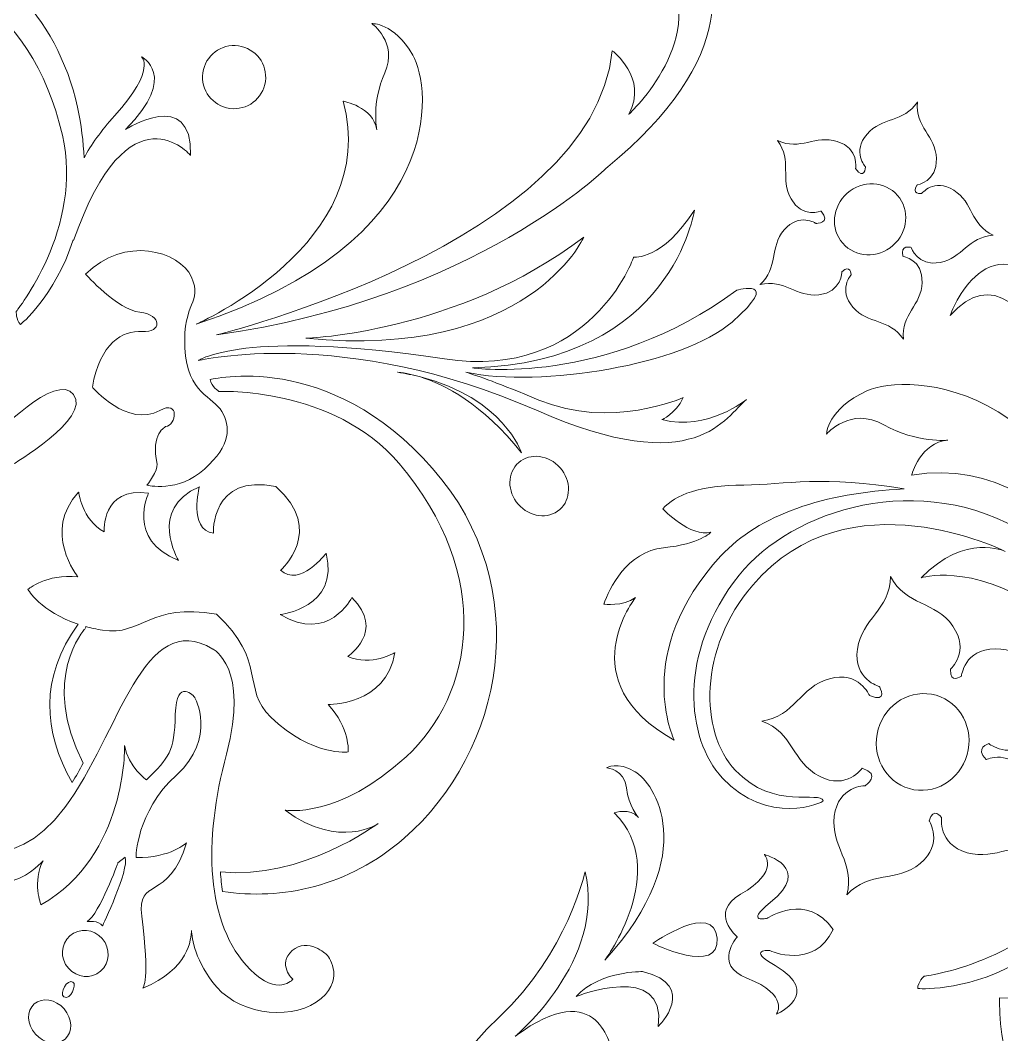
# Model space of a CAD drawing. Header units: millimetres. Extents: x -1420 to -489, y -454 to 898.
# Drawn here: x -604.5 to -543.6, y -219 to -156 of the extents above; entities that cross this region are included whole.
import ezdxf

# ---------------------------------------------------------------- set-up
doc = ezdxf.new("R2010")
doc.units = ezdxf.units.MM
doc.header["$MEASUREMENT"] = 0
doc.layers.add('Layer 1', color=7, linetype='Continuous')

msp = doc.modelspace()

# ---------------------------------------------------------------- linework, layer by layer
at = {"layer": 'Layer 1', "color": 1, "lineweight": 20}
msp.add_open_spline([(-710.7467, -67.766), (-710.7467, -67.766), (-493.7468, -67.766), (-493.7468, -67.766), (-493.7468, -67.766), (-490.9929, -67.7659), (-488.7466, -69.9335), (-488.7467, -72.591), (-488.7467, -72.591), (-488.7467, -72.591), (-488.7467, -448.9409), (-488.7467, -448.9409), (-488.7467, -448.9409), (-488.7467, -451.5984), (-490.9928, -453.7659), (-493.7467, -453.7659), (-493.7467, -453.7659), (-493.7467, -453.7659), (-710.7467, -453.7659), (-710.7467, -453.7659)], degree=3, knots=[0, 0, 0, 0, 0.1666667, 0.1666667, 0.1666667, 0.1666667, 0.3333333, 0.3333333, 0.3333333, 0.3333333, 0.5, 0.5, 0.5, 0.5, 0.6666667, 0.6666667, 0.6666667, 0.6666667, 1, 1, 1, 1], dxfattribs=at)
at = {"layer": 'Layer 1', "color": 250, "lineweight": 9}
for points, knots in [([(-583.2639, -146.0773), (-583.2639, -146.0773), (-583.2639, -146.0773), (-583.2639, -146.0773), (-583.2639, -146.0773), (-583.1267, -141.7833), (-586.8159, -135.894), (-593.0978, -134.9416), (-593.0978, -134.9416), (-599.3841, -133.9863), (-606.3929, -137.8653), (-607.5306, -145.3687), (-607.5306, -145.3687), (-607.9919, -148.4244), (-607.4715, -150.7865), (-606.6958, -152.5289), (-606.6958, -152.5289), (-610.3179, -149.8833), (-615.0231, -148.9378), (-619.3194, -149.8793), (-619.3194, -149.8793), (-626.8689, -151.5301), (-630.877, -158.9639), (-630.3704, -164.1602), (-630.3704, -164.1602), (-629.7657, -170.3549), (-625.6701, -173.7469), (-622.3624, -173.9391), (-622.3624, -173.9391), (-618.2876, -174.1749), (-616.7276, -170.6888), (-616.8778, -170.5935), (-616.8778, -170.5935), (-617.4072, -170.2539), (-618.6679, -173.2041), (-622.0949, -173.0388), (-622.0949, -173.0388), (-625.3904, -172.8759), (-629.0116, -169.2005), (-629.3394, -164.0099), (-629.3394, -164.0099), (-629.916, -154.8691), (-619.5271, -151.6058), (-619.5271, -151.6058), (-619.5271, -151.6058), (-619.5271, -151.6058), (-622.121, -152.4674), (-622.1324, -156.4246), (-622.1324, -156.4246), (-622.1324, -156.4246), (-620.6941, -153.6219), (-615.4258, -152.6132), (-615.4258, -152.6132), (-610.1525, -151.6046), (-603.8605, -154.7653), (-601.9218, -163.1263), (-601.9218, -163.1263), (-600.585, -168.9102), (-604.7905, -174.0824), (-604.7905, -174.0824), (-604.7905, -174.0824), (-604.7905, -174.0824), (-604.8198, -174.6), (-604.5368, -174.9058), (-604.5368, -174.9058), (-604.5368, -174.9058), (-602.3876, -173.1508), (-601.2499, -169.6423), (-601.2499, -169.6423), (-601.2401, -169.6635), (-601.2332, -169.6773), (-601.2332, -169.6773), (-601.2332, -169.6773), (-597.7737, -159.8716), (-593.9606, -164.3943), (-593.9606, -164.3943), (-593.9606, -164.3943), (-593.8413, -160.0988), (-597.994, -162.7712), (-597.994, -162.7712), (-597.994, -162.7712), (-594.6594, -159.3902), (-597.0175, -158.2554), (-597.0175, -158.2554), (-597.0175, -158.2554), (-597.0175, -158.2554), (-596.0312, -158.9932), (-598.6813, -161.9255), (-598.6813, -161.9255), (-599.5328, -162.8681), (-600.1387, -163.7379), (-600.578, -164.5344), (-600.578, -164.5344), (-600.6171, -163.5539), (-600.7434, -162.5049), (-600.9889, -161.3851), (-600.9889, -161.3851), (-601.6258, -158.4871), (-602.974, -156.0964), (-604.7527, -154.2351), (-604.7527, -154.2351), (-605.7922, -152.6609), (-607.1824, -149.8776), (-606.6677, -146.752), (-606.6677, -146.752), (-605.5259, -139.7815), (-600.5316, -136.8509), (-596.1489, -137.3953), (-596.1489, -137.3953), (-591.7679, -137.9422), (-590.4396, -140.1659), (-590.4396, -140.1659), (-590.4396, -140.1659), (-590.6611, -136.9197), (-592.8384, -136.3501), (-592.8384, -136.3501), (-592.8384, -136.3501), (-592.8384, -136.3501), (-584.1337, -138.4728), (-584.1182, -146.006), (-584.1182, -146.006), (-584.1097, -150.2873), (-586.8835, -153.4985), (-589.5808, -153.8071), (-589.5808, -153.8071), (-592.3852, -154.1296), (-593.5779, -151.7732), (-593.9928, -152.0814), (-593.9928, -152.0814), (-594.1109, -152.1657), (-592.6474, -154.9477), (-589.3116, -154.5336), (-589.3116, -154.5336), (-586.6082, -154.1984), (-583.428, -151.1949), (-583.2639, -146.0773)], [0, 0, 0, 0, 0.0285714, 0.0285714, 0.0285714, 0.0285714, 0.0571429, 0.0571429, 0.0571429, 0.0571429, 0.0857143, 0.0857143, 0.0857143, 0.0857143, 0.1142857, 0.1142857, 0.1142857, 0.1142857, 0.1428571, 0.1428571, 0.1428571, 0.1428571, 0.1714286, 0.1714286, 0.1714286, 0.1714286, 0.2, 0.2, 0.2, 0.2, 0.2285714, 0.2285714, 0.2285714, 0.2285714, 0.2571429, 0.2571429, 0.2571429, 0.2571429, 0.2857143, 0.2857143, 0.2857143, 0.2857143, 0.3142857, 0.3142857, 0.3142857, 0.3142857, 0.3428571, 0.3428571, 0.3428571, 0.3428571, 0.3714286, 0.3714286, 0.3714286, 0.3714286, 0.4, 0.4, 0.4, 0.4, 0.4285714, 0.4285714, 0.4285714, 0.4285714, 0.4571429, 0.4571429, 0.4571429, 0.4571429, 0.4857143, 0.4857143, 0.4857143, 0.4857143, 0.5142857, 0.5142857, 0.5142857, 0.5142857, 0.5428571, 0.5428571, 0.5428571, 0.5428571, 0.5714286, 0.5714286, 0.5714286, 0.5714286, 0.6, 0.6, 0.6, 0.6, 0.6285714, 0.6285714, 0.6285714, 0.6285714, 0.6571429, 0.6571429, 0.6571429, 0.6571429, 0.6857143, 0.6857143, 0.6857143, 0.6857143, 0.7142857, 0.7142857, 0.7142857, 0.7142857, 0.7428571, 0.7428571, 0.7428571, 0.7428571, 0.7714286, 0.7714286, 0.7714286, 0.7714286, 0.8, 0.8, 0.8, 0.8, 0.8285714, 0.8285714, 0.8285714, 0.8285714, 0.8571429, 0.8571429, 0.8571429, 0.8571429, 0.8857143, 0.8857143, 0.8857143, 0.8857143, 0.9142857, 0.9142857, 0.9142857, 0.9142857, 0.9428571, 0.9428571, 0.9428571, 0.9428571, 1, 1, 1, 1]), ([(-573.3233, -153.0269), (-573.3233, -153.0269), (-573.3233, -153.0269), (-573.3233, -153.0269), (-573.3233, -153.0269), (-572.3204, -154.1744), (-571.8619, -153.7733), (-571.8619, -153.7733), (-571.8619, -153.7733), (-571.9979, -148.6389), (-568.6686, -149.6745), (-568.6686, -149.6745), (-568.6686, -149.6745), (-571.1912, -151.0659), (-569.5343, -153.6626), (-569.5343, -153.6626), (-569.5343, -153.6626), (-569.5343, -153.6626), (-567.1425, -149.4525), (-564.7074, -152.5851), (-564.7074, -152.5851), (-561.3924, -156.8566), (-566.7401, -161.84), (-566.7401, -161.84), (-566.7401, -161.84), (-565.5055, -159.5474), (-567.7683, -157.8824), (-567.7683, -157.8824), (-567.7683, -157.8824), (-568.9537, -169.8386), (-592.3416, -175.5357), (-592.3416, -175.5357), (-592.3416, -175.5357), (-576.3297, -173.3206), (-568.0387, -165.0984), (-568.0387, -165.0984), (-568.0387, -165.0984), (-559.9782, -158.4659), (-560.5674, -152.8111), (-563.575, -149.3699), (-563.575, -149.3699), (-566.5801, -145.9286), (-570.6301, -146.7324), (-572.1775, -148.0847), (-572.1775, -148.0847), (-573.7261, -149.4387), (-574.3238, -151.8811), (-573.3233, -153.0269)], [0, 0, 0, 0, 0.0769231, 0.0769231, 0.0769231, 0.0769231, 0.1538462, 0.1538462, 0.1538462, 0.1538462, 0.2307692, 0.2307692, 0.2307692, 0.2307692, 0.3076923, 0.3076923, 0.3076923, 0.3076923, 0.3846154, 0.3846154, 0.3846154, 0.3846154, 0.4615385, 0.4615385, 0.4615385, 0.4615385, 0.5384615, 0.5384615, 0.5384615, 0.5384615, 0.6153846, 0.6153846, 0.6153846, 0.6153846, 0.6923077, 0.6923077, 0.6923077, 0.6923077, 0.7692308, 0.7692308, 0.7692308, 0.7692308, 0.8461538, 0.8461538, 0.8461538, 0.8461538, 1, 1, 1, 1]), ([(-580.1566, -158.1532), (-580.1566, -158.1532), (-580.1566, -158.1532), (-580.1566, -158.1532), (-580.1566, -158.1532), (-581.3435, -156.1107), (-582.7044, -156.1962), (-582.7044, -156.1962), (-582.7044, -156.1962), (-582.7044, -156.1962), (-581.063, -157.3579), (-581.8961, -159.2502), (-581.8961, -159.2502), (-582.7337, -161.1481), (-582.3901, -162.7993), (-582.3901, -162.7993), (-582.3901, -162.7993), (-582.6173, -161.3444), (-584.4802, -161.019), (-584.4802, -161.019), (-584.4802, -161.019), (-582.0814, -169.8431), (-593.606, -174.872), (-593.606, -174.872), (-593.606, -174.872), (-577.9894, -169.7547), (-578.9684, -160.1928), (-580.1566, -158.1532)], [0, 0, 0, 0, 0.125, 0.125, 0.125, 0.125, 0.25, 0.25, 0.25, 0.25, 0.375, 0.375, 0.375, 0.375, 0.5, 0.5, 0.5, 0.5, 0.625, 0.625, 0.625, 0.625, 0.75, 0.75, 0.75, 0.75, 1, 1, 1, 1]), ([(-589.3116, -159.7942), (-589.3116, -159.7942), (-589.3116, -159.7942), (-589.3116, -159.7942), (-589.3116, -159.7942), (-589.1602, -158.72), (-589.9106, -157.7293), (-590.984, -157.5806), (-590.984, -157.5806), (-592.0586, -157.4304), (-593.0489, -158.1784), (-593.2004, -159.2542), (-593.2004, -159.2542), (-593.3507, -160.326), (-592.5998, -161.3192), (-591.524, -161.4682), (-591.524, -161.4682), (-590.4522, -161.618), (-589.4603, -160.8659), (-589.3116, -159.7942)], [0, 0, 0, 0, 0.1666667, 0.1666667, 0.1666667, 0.1666667, 0.3333333, 0.3333333, 0.3333333, 0.3333333, 0.5, 0.5, 0.5, 0.5, 0.6666667, 0.6666667, 0.6666667, 0.6666667, 1, 1, 1, 1]), ([(-551.9356, -163.0701), (-551.9356, -163.0701), (-551.9356, -163.0701), (-551.9356, -163.0701), (-551.9356, -163.0701), (-552.8782, -164.1573), (-552.0313, -165.0915), (-552.0313, -165.0915), (-552.0313, -165.0915), (-552.0313, -165.0915), (-552.0915, -166.0105), (-552.6457, -165.1941), (-552.6457, -165.1941), (-552.6457, -165.1941), (-552.4169, -163.9537), (-553.7875, -163.5229), (-553.7875, -163.5229), (-555.1582, -163.0925), (-556.0727, -164.1166), (-557.4967, -163.4684), (-557.4967, -163.4684), (-556.561, -164.7254), (-557.3619, -165.8366), (-556.655, -167.0851), (-556.655, -167.0851), (-555.9408, -168.3336), (-554.7795, -167.8453), (-554.7795, -167.8453), (-554.7795, -167.8453), (-554.1495, -168.6056), (-555.1003, -168.617), (-555.1003, -168.617), (-555.1003, -168.617), (-555.1003, -168.617), (-556.1525, -167.9252), (-557.0826, -169.0209), (-557.0826, -169.0209), (-558.013, -170.1167), (-557.4222, -171.3554), (-558.5811, -172.4186), (-558.5811, -172.4186), (-558.5811, -172.4186), (-558.5851, -172.4198), (-558.5851, -172.4198), (-558.5851, -172.4198), (-557.059, -172.044), (-556.3504, -173.2183), (-554.924, -173.0498), (-554.924, -173.0498), (-553.4956, -172.88), (-553.4915, -171.6189), (-553.4915, -171.6189), (-553.4915, -171.6189), (-552.9695, -171.1237), (-552.9165, -171.7972), (-552.9165, -171.7972), (-552.9165, -171.7972), (-552.9165, -171.7972), (-553.7594, -172.7354), (-552.8123, -173.8202), (-552.8123, -173.8202), (-551.8684, -174.9017), (-550.5556, -174.5047), (-549.6785, -175.8049), (-549.6785, -175.8049), (-549.6785, -175.8049), (-549.6772, -175.8094), (-549.6772, -175.8094), (-549.6772, -175.8094), (-549.8218, -174.2449), (-548.5534, -173.7192), (-548.5086, -172.2838), (-548.5086, -172.2838), (-548.465, -170.846), (-549.7094, -170.6567), (-549.7094, -170.6567), (-549.7094, -170.6567), (-549.889, -169.8989), (-549.1959, -170.1069), (-549.1959, -170.1069), (-549.1959, -170.1069), (-549.1959, -170.1069), (-548.8144, -171.3074), (-547.4018, -171.0423), (-547.4018, -171.0423), (-545.9933, -170.78), (-545.6623, -169.4501), (-544.101, -169.352), (-544.101, -169.352), (-545.5193, -168.6813), (-545.3271, -167.3237), (-546.5434, -166.5545), (-546.5434, -166.5545), (-547.7581, -165.7857), (-548.555, -166.7622), (-548.555, -166.7622), (-548.555, -166.7622), (-548.555, -166.7622), (-549.231, -166.8143), (-548.8229, -166.2194), (-548.8229, -166.2194), (-548.8229, -166.2194), (-547.5745, -166.0243), (-547.625, -164.5882), (-547.625, -164.5882), (-547.6754, -163.1544), (-548.9422, -162.6324), (-548.8087, -161.0724), (-548.8087, -161.0724), (-549.6801, -162.3742), (-550.9945, -161.9841), (-551.9356, -163.0701)], [0, 0, 0, 0, 0.0344828, 0.0344828, 0.0344828, 0.0344828, 0.0689655, 0.0689655, 0.0689655, 0.0689655, 0.1034483, 0.1034483, 0.1034483, 0.1034483, 0.137931, 0.137931, 0.137931, 0.137931, 0.1724138, 0.1724138, 0.1724138, 0.1724138, 0.2068966, 0.2068966, 0.2068966, 0.2068966, 0.2413793, 0.2413793, 0.2413793, 0.2413793, 0.2758621, 0.2758621, 0.2758621, 0.2758621, 0.3103448, 0.3103448, 0.3103448, 0.3103448, 0.3448276, 0.3448276, 0.3448276, 0.3448276, 0.3793103, 0.3793103, 0.3793103, 0.3793103, 0.4137931, 0.4137931, 0.4137931, 0.4137931, 0.4482759, 0.4482759, 0.4482759, 0.4482759, 0.4827586, 0.4827586, 0.4827586, 0.4827586, 0.5172414, 0.5172414, 0.5172414, 0.5172414, 0.5517241, 0.5517241, 0.5517241, 0.5517241, 0.5862069, 0.5862069, 0.5862069, 0.5862069, 0.6206897, 0.6206897, 0.6206897, 0.6206897, 0.6551724, 0.6551724, 0.6551724, 0.6551724, 0.6896552, 0.6896552, 0.6896552, 0.6896552, 0.7241379, 0.7241379, 0.7241379, 0.7241379, 0.7586207, 0.7586207, 0.7586207, 0.7586207, 0.7931034, 0.7931034, 0.7931034, 0.7931034, 0.8275862, 0.8275862, 0.8275862, 0.8275862, 0.862069, 0.862069, 0.862069, 0.862069, 0.8965517, 0.8965517, 0.8965517, 0.8965517, 0.9310345, 0.9310345, 0.9310345, 0.9310345, 1, 1, 1, 1]), ([(-548.8058, -161.0724), (-548.8058, -161.0724), (-548.8058, -161.0724), (-548.8058, -161.0724), (-548.8058, -161.0724), (-548.8058, -161.0724), (-548.8087, -161.0683), (-548.8087, -161.0683), (-548.8087, -161.0683), (-548.8058, -161.0712), (-548.8058, -161.0712), (-548.8087, -161.0724), (-548.8087, -161.0724), (-548.8087, -161.0724), (-548.8058, -161.0724), (-548.8058, -161.0724)], [0, 0, 0, 0, 0.2, 0.2, 0.2, 0.2, 0.4, 0.4, 0.4, 0.4, 0.6, 0.6, 0.6, 0.6, 1, 1, 1, 1]), ([(-557.5008, -163.4671), (-557.5008, -163.4671), (-557.5008, -163.4671), (-557.5008, -163.4671), (-557.5008, -163.4671), (-557.4996, -163.4684), (-557.4979, -163.4684), (-557.4967, -163.4684), (-557.4967, -163.4684), (-557.4967, -163.4684), (-557.4979, -163.4684), (-557.4979, -163.4684), (-557.4979, -163.4684), (-557.4979, -163.4684), (-557.5008, -163.4671), (-557.5008, -163.4671)], [0, 0, 0, 0, 0.2, 0.2, 0.2, 0.2, 0.4, 0.4, 0.4, 0.4, 0.6, 0.6, 0.6, 0.6, 1, 1, 1, 1]), ([(-550.0364, -166.8717), (-550.0364, -166.8717), (-550.0364, -166.8717), (-550.0364, -166.8717), (-550.0364, -166.8717), (-549.2578, -167.768), (-549.3841, -169.1626), (-550.3251, -169.9819), (-550.3251, -169.9819), (-551.2637, -170.8053), (-552.6636, -170.7434), (-553.4451, -169.8488), (-553.4451, -169.8488), (-554.2281, -168.9521), (-554.1002, -167.5591), (-553.1604, -166.7369), (-553.1604, -166.7369), (-552.219, -165.9152), (-550.8235, -165.9755), (-550.0364, -166.8717)], [0, 0, 0, 0, 0.1666667, 0.1666667, 0.1666667, 0.1666667, 0.3333333, 0.3333333, 0.3333333, 0.3333333, 0.5, 0.5, 0.5, 0.5, 0.6666667, 0.6666667, 0.6666667, 0.6666667, 1, 1, 1, 1]), ([(-539.7143, -173.674), (-539.7143, -173.674), (-539.7143, -173.674), (-539.7143, -173.674), (-539.7143, -173.674), (-544.4362, -167.6336), (-546.769, -174.3475), (-546.769, -174.3475), (-546.769, -174.3475), (-541.7149, -168.468), (-537.1611, -184.194), (-535.9151, -189.0197), (-535.9151, -189.0197), (-537.063, -184.1671), (-540.3735, -168.1357), (-533.16, -170.9763), (-533.16, -170.9763), (-533.16, -170.9763), (-538.3575, -166.127), (-539.7143, -173.674)], [0, 0, 0, 0, 0.1666667, 0.1666667, 0.1666667, 0.1666667, 0.3333333, 0.3333333, 0.3333333, 0.3333333, 0.5, 0.5, 0.5, 0.5, 0.6666667, 0.6666667, 0.6666667, 0.6666667, 1, 1, 1, 1]), ([(-562.6592, -167.7834), (-562.6592, -167.7834), (-562.6592, -167.7834), (-562.6592, -167.7834), (-562.6592, -167.7834), (-564.6541, -170.9401), (-566.4286, -170.7043), (-566.4286, -170.7043), (-566.4286, -170.7043), (-566.4286, -170.7043), (-569.1092, -178.4061), (-578.1914, -177.0354), (-578.1914, -177.0354), (-590.7161, -175.1456), (-593.474, -177.1376), (-593.474, -177.1376), (-593.474, -177.1376), (-593.474, -177.1376), (-584.4452, -174.9648), (-572.4719, -180.2295), (-572.4719, -180.2295), (-562.4601, -184.6318), (-560.7274, -180.5915), (-559.4142, -179.5479), (-559.4142, -179.5479), (-559.4142, -179.5479), (-561.8187, -181.544), (-564.6846, -180.809), (-564.6846, -180.809), (-564.6846, -180.809), (-563.8531, -180.4893), (-563.3494, -179.4412), (-563.3494, -179.4412), (-563.3494, -179.4412), (-567.8595, -181.4584), (-572.3188, -179.5914), (-572.3188, -179.5914), (-574.7669, -178.5673), (-576.1294, -178.0905), (-576.8586, -177.8645), (-576.8586, -177.8645), (-572.197, -178.8634), (-563.3579, -177.3917), (-560.3235, -174.7433), (-560.3235, -174.7433), (-557.1107, -171.9389), (-560.0303, -172.7651), (-560.0303, -172.7651), (-560.0303, -172.7651), (-568.2085, -178.7986), (-576.4433, -177.5937), (-576.4433, -177.5937), (-576.4433, -177.5937), (-564.0029, -177.2472), (-562.6592, -167.7834), (-562.6592, -167.7834)], [0, 0, 0, 0, 0.0666667, 0.0666667, 0.0666667, 0.0666667, 0.1333333, 0.1333333, 0.1333333, 0.1333333, 0.2, 0.2, 0.2, 0.2, 0.2666667, 0.2666667, 0.2666667, 0.2666667, 0.3333333, 0.3333333, 0.3333333, 0.3333333, 0.4, 0.4, 0.4, 0.4, 0.4666667, 0.4666667, 0.4666667, 0.4666667, 0.5333333, 0.5333333, 0.5333333, 0.5333333, 0.6, 0.6, 0.6, 0.6, 0.6666667, 0.6666667, 0.6666667, 0.6666667, 0.7333333, 0.7333333, 0.7333333, 0.7333333, 0.8, 0.8, 0.8, 0.8, 0.8666667, 0.8666667, 0.8666667, 0.8666667, 1, 1, 1, 1]), ([(-593.9073, -171.9499), (-593.9073, -171.9499), (-593.9073, -171.9499), (-593.9073, -171.9499), (-593.9073, -171.9499), (-594.6341, -170.3101), (-598.1035, -169.3451), (-600.4783, -171.776), (-600.4783, -171.776), (-600.4783, -171.776), (-598.4977, -173.99), (-597.1058, -174.137), (-597.1058, -174.137), (-595.6986, -174.2872), (-595.7352, -175.418), (-596.9698, -175.3337), (-596.9698, -175.3337), (-598.2057, -175.2511), (-599.5804, -176.0476), (-600.0629, -178.7945), (-600.0629, -178.7945), (-600.0629, -178.7945), (-597.873, -181.3448), (-595.8712, -180.2409), (-595.8712, -180.2409), (-594.6101, -179.5422), (-594.8557, -181.171), (-595.5064, -181.2369), (-595.5064, -181.2369), (-595.5064, -181.2369), (-596.4494, -181.6673), (-596.0439, -183.5726), (-596.0439, -183.5726), (-595.9612, -183.957), (-596.6697, -184.8814), (-596.6697, -184.8814), (-596.6697, -184.8814), (-596.6697, -184.8814), (-594.7404, -185.3684), (-593.0937, -183.8813), (-593.0937, -183.8813), (-591.427, -182.373), (-591.4873, -181.2634), (-592.0163, -180.3097), (-592.0163, -180.3097), (-592.5452, -179.3569), (-594.1585, -179.2478), (-594.3112, -176.3493), (-594.3112, -176.3493), (-594.4672, -173.4513), (-593.1808, -173.5942), (-593.9073, -171.9499)], [0, 0, 0, 0, 0.0714286, 0.0714286, 0.0714286, 0.0714286, 0.1428571, 0.1428571, 0.1428571, 0.1428571, 0.2142857, 0.2142857, 0.2142857, 0.2142857, 0.2857143, 0.2857143, 0.2857143, 0.2857143, 0.3571429, 0.3571429, 0.3571429, 0.3571429, 0.4285714, 0.4285714, 0.4285714, 0.4285714, 0.5, 0.5, 0.5, 0.5, 0.5714286, 0.5714286, 0.5714286, 0.5714286, 0.6428571, 0.6428571, 0.6428571, 0.6428571, 0.7142857, 0.7142857, 0.7142857, 0.7142857, 0.7857143, 0.7857143, 0.7857143, 0.7857143, 0.8571429, 0.8571429, 0.8571429, 0.8571429, 1, 1, 1, 1]), ([(-569.5315, -169.4725), (-569.5315, -169.4725), (-569.5315, -169.4725), (-569.5315, -169.4725), (-569.5315, -169.4725), (-577.4393, -175.4685), (-586.7964, -175.7503), (-586.7964, -175.7503), (-586.7964, -175.7503), (-572.9613, -177.1197), (-569.5315, -169.4725), (-569.5315, -169.4725)], [0, 0, 0, 0, 0.25, 0.25, 0.25, 0.25, 0.5, 0.5, 0.5, 0.5, 1, 1, 1, 1]), ([(-544.0966, -169.3508), (-544.0966, -169.3508), (-544.0966, -169.3508), (-544.0966, -169.3508), (-544.0966, -169.3508), (-544.0982, -169.3508), (-544.0994, -169.352), (-544.101, -169.352), (-544.101, -169.352), (-544.101, -169.352), (-544.0966, -169.3508), (-544.0966, -169.3508)], [0, 0, 0, 0, 0.25, 0.25, 0.25, 0.25, 0.5, 0.5, 0.5, 0.5, 1, 1, 1, 1]), ([(-581.0068, -183.5388), (-581.0068, -183.5388), (-581.0068, -183.5388), (-581.0068, -183.5388), (-581.0068, -183.5388), (-575.0784, -190.4954), (-576.3635, -197.8873), (-580.5678, -201.759), (-580.5678, -201.759), (-584.7681, -205.6323), (-588.0774, -205.0838), (-588.0774, -205.0838), (-588.0774, -205.0838), (-584.685, -207.5795), (-582.3058, -205.9059), (-582.3058, -205.9059), (-582.3058, -205.9059), (-582.3058, -205.9059), (-587.0586, -209.4437), (-592.1075, -208.9163), (-592.1075, -208.9163), (-592.081, -209.3345), (-592.0334, -209.7385), (-591.9755, -210.1298), (-591.9755, -210.1298), (-588.3197, -210.6897), (-584.1422, -209.8366), (-580.6912, -206.8262), (-580.6912, -206.8262), (-574.4989, -201.4125), (-572.4593, -191.2418), (-578.9223, -183.8418), (-578.9223, -183.8418), (-585.3838, -176.4405), (-592.7443, -178.3177), (-592.7443, -178.3177), (-592.7443, -178.3177), (-592.6686, -178.7567), (-592.2028, -179.0584), (-592.2028, -179.0584), (-592.2028, -179.0584), (-592.2028, -179.0584), (-585.1073, -178.7269), (-581.0068, -183.5388)], [0, 0, 0, 0, 0.0833333, 0.0833333, 0.0833333, 0.0833333, 0.1666667, 0.1666667, 0.1666667, 0.1666667, 0.25, 0.25, 0.25, 0.25, 0.3333333, 0.3333333, 0.3333333, 0.3333333, 0.4166667, 0.4166667, 0.4166667, 0.4166667, 0.5, 0.5, 0.5, 0.5, 0.5833333, 0.5833333, 0.5833333, 0.5833333, 0.6666667, 0.6666667, 0.6666667, 0.6666667, 0.75, 0.75, 0.75, 0.75, 0.8333333, 0.8333333, 0.8333333, 0.8333333, 1, 1, 1, 1]), ([(-601.2247, -179.2575), (-601.2247, -179.2575), (-601.2247, -179.2575), (-601.2247, -179.2575), (-601.2247, -179.2575), (-602.3103, -177.779), (-606.2019, -181.8864), (-606.2019, -181.8864), (-606.2019, -181.8864), (-609.1227, -184.8085), (-617.8401, -195.605), (-615.7931, -208.0775), (-615.7931, -208.0775), (-615.73, -207.0391), (-615.2503, -191.4931), (-605.078, -183.6357), (-605.078, -183.6357), (-605.078, -183.6357), (-600.1387, -180.7316), (-601.2247, -179.2575)], [0, 0, 0, 0, 0.1666667, 0.1666667, 0.1666667, 0.1666667, 0.3333333, 0.3333333, 0.3333333, 0.3333333, 0.5, 0.5, 0.5, 0.5, 0.6666667, 0.6666667, 0.6666667, 0.6666667, 1, 1, 1, 1]), ([(-579.6838, -178.1577), (-579.6838, -178.1577), (-579.6838, -178.1577), (-579.6838, -178.1577), (-579.6838, -178.1577), (-580.565, -177.8783), (-581.1094, -177.8645), (-581.1094, -177.8645), (-581.1094, -177.8645), (-580.6, -177.9415), (-580.1301, -178.0441), (-579.6838, -178.1577)], [0, 0, 0, 0, 0.25, 0.25, 0.25, 0.25, 0.5, 0.5, 0.5, 0.5, 1, 1, 1, 1]), ([(-573.4048, -182.8657), (-573.4048, -182.8657), (-573.4048, -182.8657), (-573.4048, -182.8657), (-573.4048, -182.8657), (-573.4048, -182.8657), (-574.5144, -179.4579), (-579.6838, -178.1577), (-579.6838, -178.1577), (-578.2195, -178.6162), (-575.8235, -179.8072), (-573.4048, -182.8657)], [0, 0, 0, 0, 0.25, 0.25, 0.25, 0.25, 0.5, 0.5, 0.5, 0.5, 1, 1, 1, 1]), ([(-551.9401, -179.0258), (-551.9401, -179.0258), (-551.9401, -179.0258), (-551.9401, -179.0258), (-551.9401, -179.0258), (-554.3951, -180.1452), (-554.4496, -181.7028), (-554.4496, -181.7028), (-554.4496, -181.7028), (-554.4496, -181.7028), (-552.9458, -179.9656), (-550.8862, -181.129), (-550.8862, -181.129), (-548.8254, -182.2904), (-546.9079, -182.0872), (-546.9079, -182.0872), (-546.9079, -182.0872), (-548.5872, -182.1853), (-549.1678, -184.2641), (-549.1678, -184.2641), (-549.1678, -184.2641), (-538.864, -182.5302), (-534.4435, -196.1983), (-534.4435, -196.1983), (-534.4435, -196.1983), (-538.5037, -177.8714), (-549.4879, -177.9064), (-551.9401, -179.0258)], [0, 0, 0, 0, 0.125, 0.125, 0.125, 0.125, 0.25, 0.25, 0.25, 0.25, 0.375, 0.375, 0.375, 0.375, 0.5, 0.5, 0.5, 0.5, 0.625, 0.625, 0.625, 0.625, 0.75, 0.75, 0.75, 0.75, 1, 1, 1, 1]), ([(-573.5774, -183.4757), (-573.5774, -183.4757), (-573.5774, -183.4757), (-573.5774, -183.4757), (-573.5774, -183.4757), (-574.2957, -184.1028), (-574.3055, -185.2645), (-573.6027, -186.0696), (-573.6027, -186.0696), (-572.8958, -186.8762), (-571.745, -187.0236), (-571.0284, -186.3966), (-571.0284, -186.3966), (-570.3101, -185.7707), (-570.2991, -184.6106), (-571.0047, -183.8027), (-571.0047, -183.8027), (-571.7076, -182.996), (-572.862, -182.8515), (-573.5774, -183.4757)], [0, 0, 0, 0, 0.1666667, 0.1666667, 0.1666667, 0.1666667, 0.3333333, 0.3333333, 0.3333333, 0.3333333, 0.5, 0.5, 0.5, 0.5, 0.6666667, 0.6666667, 0.6666667, 0.6666667, 1, 1, 1, 1]), ([(-512.7768, -195.4026), (-512.7768, -195.4026), (-512.7768, -195.4026), (-512.7768, -195.4026), (-512.7768, -195.4026), (-516.6289, -190.344), (-524.3616, -188.2566), (-530.3992, -192.858), (-530.3992, -192.858), (-532.8542, -194.7307), (-534.1226, -196.7928), (-534.779, -198.5845), (-534.779, -198.5845), (-535.5409, -194.1627), (-538.2634, -190.2108), (-542.008, -187.8991), (-542.008, -187.8991), (-548.5802, -183.8377), (-556.6281, -186.3909), (-559.8788, -190.4775), (-559.8788, -190.4775), (-563.7521, -195.348), (-563.1682, -200.6355), (-560.9253, -203.0734), (-560.9253, -203.0734), (-558.1617, -206.0769), (-554.6149, -204.6558), (-554.6573, -204.4832), (-554.6573, -204.4832), (-554.8019, -203.8703), (-557.7589, -205.1147), (-560.1073, -202.6104), (-560.1073, -202.6104), (-562.3615, -200.2031), (-562.4079, -195.0434), (-559.0327, -191.0863), (-559.0327, -191.0863), (-553.0916, -184.1154), (-543.3575, -188.9961), (-543.3575, -188.9961), (-543.3575, -188.9961), (-543.3575, -188.9961), (-545.8194, -187.8132), (-548.5802, -190.6473), (-548.5802, -190.6473), (-548.5802, -190.6473), (-545.5979, -189.633), (-541.1085, -192.5734), (-541.1085, -192.5734), (-536.6196, -195.5162), (-534.2965, -202.1617), (-538.7183, -209.5182), (-538.7183, -209.5182), (-541.7808, -214.6049), (-548.3978, -215.3961), (-548.3978, -215.3961), (-548.3978, -215.3961), (-548.3978, -215.3961), (-548.7806, -215.7467), (-548.7891, -216.1649), (-548.7891, -216.1649), (-548.7891, -216.1649), (-546.0226, -216.3978), (-542.7654, -214.6668), (-542.7654, -214.6668), (-542.774, -214.6904), (-542.7781, -214.7047), (-542.7781, -214.7047), (-542.7781, -214.7047), (-533.4727, -210.0638), (-533.8771, -215.967), (-533.8771, -215.967), (-533.8771, -215.967), (-530.806, -212.9606), (-535.6472, -211.994), (-535.6472, -211.994), (-535.6472, -211.994), (-530.9, -211.8848), (-531.8065, -209.4298), (-531.8065, -209.4298), (-531.8065, -209.4298), (-531.8065, -209.4298), (-531.6114, -210.6445), (-535.5535, -210.9071), (-535.5535, -210.9071), (-536.8215, -210.9939), (-537.8623, -211.1975), (-538.7293, -211.4638), (-538.7293, -211.4638), (-538.0757, -210.7345), (-537.4372, -209.89), (-536.8354, -208.9163), (-536.8354, -208.9163), (-535.2782, -206.3913), (-534.584, -203.7343), (-534.5673, -201.16), (-534.5673, -201.16), (-534.2207, -199.3056), (-533.2822, -196.34), (-530.74, -194.4502), (-530.74, -194.4502), (-525.0742, -190.2348), (-519.4459, -191.6038), (-516.6737, -195.0422), (-516.6737, -195.0422), (-513.906, -198.4806), (-514.4992, -201.0044), (-514.4992, -201.0044), (-514.4992, -201.0044), (-512.4009, -198.5156), (-513.568, -196.5937), (-513.568, -196.5937), (-513.568, -196.5937), (-513.568, -196.5937), (-508.7899, -204.1733), (-514.02, -209.598), (-514.02, -209.598), (-516.9909, -212.6789), (-521.2148, -213.0576), (-523.3685, -211.4035), (-523.3685, -211.4035), (-525.6072, -209.6851), (-524.8271, -207.1629), (-525.3393, -207.0953), (-525.3393, -207.0953), (-525.4839, -207.0746), (-526.3646, -210.0903), (-523.6812, -212.112), (-523.6812, -212.112), (-521.5039, -213.7506), (-517.1326, -213.8052), (-513.4527, -210.2406), (-513.4527, -210.2406), (-510.3682, -207.2513), (-508.9247, -200.4543), (-512.7768, -195.4026)], [0, 0, 0, 0, 0.0285714, 0.0285714, 0.0285714, 0.0285714, 0.0571429, 0.0571429, 0.0571429, 0.0571429, 0.0857143, 0.0857143, 0.0857143, 0.0857143, 0.1142857, 0.1142857, 0.1142857, 0.1142857, 0.1428571, 0.1428571, 0.1428571, 0.1428571, 0.1714286, 0.1714286, 0.1714286, 0.1714286, 0.2, 0.2, 0.2, 0.2, 0.2285714, 0.2285714, 0.2285714, 0.2285714, 0.2571429, 0.2571429, 0.2571429, 0.2571429, 0.2857143, 0.2857143, 0.2857143, 0.2857143, 0.3142857, 0.3142857, 0.3142857, 0.3142857, 0.3428571, 0.3428571, 0.3428571, 0.3428571, 0.3714286, 0.3714286, 0.3714286, 0.3714286, 0.4, 0.4, 0.4, 0.4, 0.4285714, 0.4285714, 0.4285714, 0.4285714, 0.4571429, 0.4571429, 0.4571429, 0.4571429, 0.4857143, 0.4857143, 0.4857143, 0.4857143, 0.5142857, 0.5142857, 0.5142857, 0.5142857, 0.5428571, 0.5428571, 0.5428571, 0.5428571, 0.5714286, 0.5714286, 0.5714286, 0.5714286, 0.6, 0.6, 0.6, 0.6, 0.6285714, 0.6285714, 0.6285714, 0.6285714, 0.6571429, 0.6571429, 0.6571429, 0.6571429, 0.6857143, 0.6857143, 0.6857143, 0.6857143, 0.7142857, 0.7142857, 0.7142857, 0.7142857, 0.7428571, 0.7428571, 0.7428571, 0.7428571, 0.7714286, 0.7714286, 0.7714286, 0.7714286, 0.8, 0.8, 0.8, 0.8, 0.8285714, 0.8285714, 0.8285714, 0.8285714, 0.8571429, 0.8571429, 0.8571429, 0.8571429, 0.8857143, 0.8857143, 0.8857143, 0.8857143, 0.9142857, 0.9142857, 0.9142857, 0.9142857, 0.9428571, 0.9428571, 0.9428571, 0.9428571, 1, 1, 1, 1]), ([(-593.4109, -184.9852), (-593.4109, -184.9852), (-593.4109, -184.9852), (-593.4109, -184.9852), (-593.4109, -184.9852), (-596.6376, -186.3697), (-594.7168, -189.5544), (-594.7168, -189.5544), (-594.7168, -189.5544), (-597.987, -188.2636), (-596.5716, -185.3822), (-596.5716, -185.3822), (-596.5716, -185.3822), (-599.5189, -184.953), (-599.3296, -187.7908), (-599.3296, -187.7908), (-599.3296, -187.7908), (-600.7222, -187.0082), (-600.9132, -185.3163), (-600.9132, -185.3163), (-600.9132, -185.3163), (-603.2126, -187.7558), (-600.9624, -190.5813), (-600.9624, -190.5813), (-600.9624, -190.5813), (-602.9288, -190.3708), (-604.0653, -191.3624), (-604.0653, -191.3624), (-604.0653, -191.3624), (-604.0653, -191.3624), (-603.2827, -192.7415), (-600.9482, -193.5201), (-600.9482, -193.5201), (-603.336, -196.8604), (-603.1243, -200.1668), (-601.324, -203.3695), (-601.324, -203.3695), (-601.0842, -202.9753), (-600.8488, -202.5714), (-600.6257, -202.156), (-600.6257, -202.156), (-603.3389, -196.9096), (-600.5357, -193.8231), (-600.5357, -193.8231), (-600.5357, -193.8231), (-600.4966, -193.7612), (-600.4783, -193.7152), (-600.4587, -193.6687), (-600.4587, -193.6687), (-600.1387, -193.7547), (-599.8064, -193.8316), (-599.4375, -193.8907), (-599.4375, -193.8907), (-596.9458, -194.2877), (-596.5688, -192.158), (-592.3445, -192.8999), (-592.3445, -192.8999), (-589.1952, -195.811), (-590.8085, -197.5591), (-588.9822, -199.3011), (-588.9822, -199.3011), (-586.3936, -201.7716), (-584.1618, -201.4617), (-584.1618, -201.4617), (-584.1618, -201.4617), (-584.1618, -201.4617), (-584.0596, -199.9579), (-585.4217, -198.514), (-585.4217, -198.514), (-585.4217, -198.514), (-581.8094, -198.5999), (-581.2609, -195.289), (-581.2609, -195.289), (-581.2609, -195.289), (-582.7223, -196.1616), (-584.1927, -195.5235), (-584.1927, -195.5235), (-584.1927, -195.5235), (-581.8192, -193.955), (-583.946, -191.8689), (-583.946, -191.8689), (-583.946, -191.8689), (-585.3822, -194.7421), (-588.3885, -192.9199), (-588.3885, -192.9199), (-588.3885, -192.9199), (-584.6907, -192.52), (-585.541, -189.1154), (-585.541, -189.1154), (-585.541, -189.1154), (-587.1962, -191.2716), (-588.3661, -190.1672), (-588.3661, -190.1672), (-588.3661, -190.1672), (-585.5548, -187.711), (-588.6605, -184.9657), (-588.6605, -184.9657), (-592.7276, -184.1533), (-592.5411, -187.8694), (-592.5411, -187.8694), (-592.5411, -187.8694), (-594.1276, -187.6084), (-593.4109, -184.9852), (-593.4109, -184.9852)], [0, 0, 0, 0, 0.037037, 0.037037, 0.037037, 0.037037, 0.0740741, 0.0740741, 0.0740741, 0.0740741, 0.1111111, 0.1111111, 0.1111111, 0.1111111, 0.1481481, 0.1481481, 0.1481481, 0.1481481, 0.1851852, 0.1851852, 0.1851852, 0.1851852, 0.2222222, 0.2222222, 0.2222222, 0.2222222, 0.2592593, 0.2592593, 0.2592593, 0.2592593, 0.2962963, 0.2962963, 0.2962963, 0.2962963, 0.3333333, 0.3333333, 0.3333333, 0.3333333, 0.3703704, 0.3703704, 0.3703704, 0.3703704, 0.4074074, 0.4074074, 0.4074074, 0.4074074, 0.4444444, 0.4444444, 0.4444444, 0.4444444, 0.4814815, 0.4814815, 0.4814815, 0.4814815, 0.5185185, 0.5185185, 0.5185185, 0.5185185, 0.5555556, 0.5555556, 0.5555556, 0.5555556, 0.5925926, 0.5925926, 0.5925926, 0.5925926, 0.6296296, 0.6296296, 0.6296296, 0.6296296, 0.6666667, 0.6666667, 0.6666667, 0.6666667, 0.7037037, 0.7037037, 0.7037037, 0.7037037, 0.7407407, 0.7407407, 0.7407407, 0.7407407, 0.7777778, 0.7777778, 0.7777778, 0.7777778, 0.8148148, 0.8148148, 0.8148148, 0.8148148, 0.8518519, 0.8518519, 0.8518519, 0.8518519, 0.8888889, 0.8888889, 0.8888889, 0.8888889, 0.9259259, 0.9259259, 0.9259259, 0.9259259, 1, 1, 1, 1]), ([(-563.9174, -200.7194), (-563.9174, -200.7194), (-563.9174, -200.7194), (-563.9174, -200.7194), (-563.9174, -200.7194), (-563.9174, -200.7194), (-566.5646, -195.289), (-561.0108, -189.2791), (-561.0108, -189.2791), (-558.6356, -186.7064), (-554.5913, -185.3541), (-549.6349, -185.12), (-549.6349, -185.12), (-554.5999, -184.2571), (-557.0349, -184.848), (-559.5897, -184.8728), (-559.5897, -184.8728), (-562.276, -184.8981), (-563.8726, -185.458), (-564.6158, -186.3587), (-564.6158, -186.3587), (-564.6158, -186.3587), (-562.8892, -188.1671), (-561.6294, -187.7994), (-561.6294, -187.7994), (-561.6294, -187.7994), (-562.2927, -188.5388), (-564.571, -188.7713), (-564.571, -188.7713), (-566.8493, -189.0059), (-567.9687, -191.3249), (-568.283, -192.2773), (-568.283, -192.2773), (-568.283, -192.2773), (-567.1131, -192.4329), (-566.3248, -191.8718), (-566.3248, -191.8718), (-566.3248, -191.8718), (-570.4672, -197.1059), (-563.9174, -200.7194)], [0, 0, 0, 0, 0.0909091, 0.0909091, 0.0909091, 0.0909091, 0.1818182, 0.1818182, 0.1818182, 0.1818182, 0.2727273, 0.2727273, 0.2727273, 0.2727273, 0.3636364, 0.3636364, 0.3636364, 0.3636364, 0.4545455, 0.4545455, 0.4545455, 0.4545455, 0.5454545, 0.5454545, 0.5454545, 0.5454545, 0.6363636, 0.6363636, 0.6363636, 0.6363636, 0.7272727, 0.7272727, 0.7272727, 0.7272727, 0.8181818, 0.8181818, 0.8181818, 0.8181818, 1, 1, 1, 1]), ([(-552.0439, -203.5633), (-552.0439, -203.5633), (-552.0439, -203.5633), (-552.0439, -203.5633), (-552.0439, -203.5633), (-552.0439, -203.5633), (-553.7256, -203.5507), (-553.9699, -205.4498), (-553.9699, -205.4498), (-554.2155, -207.3507), (-552.6624, -208.3104), (-553.1816, -210.3375), (-553.1816, -210.3375), (-551.7507, -208.8166), (-550.1093, -209.6135), (-548.6348, -208.3915), (-548.6348, -208.3915), (-547.1603, -207.1658), (-548.0721, -205.7487), (-548.0721, -205.7487), (-548.0721, -205.7487), (-547.8448, -204.8215), (-547.2992, -205.537), (-547.2992, -205.537), (-547.2992, -205.537), (-547.2992, -205.537), (-547.5618, -207.1951), (-545.7168, -207.7241), (-545.7168, -207.7241), (-543.8751, -208.2514), (-542.6925, -206.8527), (-540.7693, -207.6691), (-540.7693, -207.6691), (-540.7693, -207.6691), (-540.7649, -207.6736), (-540.7649, -207.6736), (-540.7649, -207.6736), (-542.061, -206.0334), (-541.0214, -204.5214), (-542.0133, -202.8829), (-542.0133, -202.8829), (-543.0081, -201.2455), (-544.54, -201.9357), (-544.54, -201.9357), (-544.54, -201.9357), (-545.2888, -201.2174), (-544.3633, -200.9454), (-544.3633, -200.9454), (-544.3633, -200.9454), (-544.3633, -200.9454), (-543.0655, -202.0143), (-541.6766, -200.6929), (-541.6766, -200.6929), (-540.288, -199.3785), (-540.8882, -197.6503), (-539.2089, -196.4072), (-539.2089, -196.4072), (-541.284, -196.6877), (-542.0541, -195.0296), (-543.9716, -195.0508), (-543.9716, -195.0508), (-545.8866, -195.0703), (-546.0719, -196.7423), (-546.0719, -196.7423), (-546.0719, -196.7423), (-546.0719, -196.7423), (-546.7886, -197.2883), (-546.7592, -196.3298), (-546.7592, -196.3298), (-546.7592, -196.3298), (-545.512, -195.2051), (-546.6078, -193.6353), (-546.6078, -193.6353), (-547.7019, -192.068), (-549.5017, -192.4019), (-550.4782, -190.5573), (-550.4782, -190.5573), (-550.5104, -192.6503), (-552.2642, -193.1679), (-552.5305, -195.0646), (-552.5305, -195.0646), (-552.7944, -196.9597), (-551.1725, -197.3934), (-551.1725, -197.3934), (-551.1725, -197.3934), (-551.1725, -197.3934), (-550.5706, -198.4651), (-551.7841, -197.9517), (-551.7841, -197.9517), (-551.7841, -197.9517), (-552.4267, -196.4002), (-554.2741, -196.9121), (-554.2741, -196.9121), (-556.1175, -197.4243), (-556.3997, -199.2311), (-558.4618, -199.5426), (-558.4618, -199.5426), (-556.5007, -200.265), (-556.5931, -202.0941), (-554.8955, -202.9737), (-554.8955, -202.9737), (-553.1926, -203.8548), (-552.243, -202.4659), (-552.243, -202.4659), (-552.243, -202.4659), (-550.9917, -202.8601), (-552.0439, -203.5633), (-552.0439, -203.5633)], [0, 0, 0, 0, 0.0357143, 0.0357143, 0.0357143, 0.0357143, 0.0714286, 0.0714286, 0.0714286, 0.0714286, 0.1071429, 0.1071429, 0.1071429, 0.1071429, 0.1428571, 0.1428571, 0.1428571, 0.1428571, 0.1785714, 0.1785714, 0.1785714, 0.1785714, 0.2142857, 0.2142857, 0.2142857, 0.2142857, 0.25, 0.25, 0.25, 0.25, 0.2857143, 0.2857143, 0.2857143, 0.2857143, 0.3214286, 0.3214286, 0.3214286, 0.3214286, 0.3571429, 0.3571429, 0.3571429, 0.3571429, 0.3928571, 0.3928571, 0.3928571, 0.3928571, 0.4285714, 0.4285714, 0.4285714, 0.4285714, 0.4642857, 0.4642857, 0.4642857, 0.4642857, 0.5, 0.5, 0.5, 0.5, 0.5357143, 0.5357143, 0.5357143, 0.5357143, 0.5714286, 0.5714286, 0.5714286, 0.5714286, 0.6071429, 0.6071429, 0.6071429, 0.6071429, 0.6428571, 0.6428571, 0.6428571, 0.6428571, 0.6785714, 0.6785714, 0.6785714, 0.6785714, 0.7142857, 0.7142857, 0.7142857, 0.7142857, 0.75, 0.75, 0.75, 0.75, 0.7857143, 0.7857143, 0.7857143, 0.7857143, 0.8214286, 0.8214286, 0.8214286, 0.8214286, 0.8571429, 0.8571429, 0.8571429, 0.8571429, 0.8928571, 0.8928571, 0.8928571, 0.8928571, 0.9285714, 0.9285714, 0.9285714, 0.9285714, 1, 1, 1, 1]), ([(-591.73, -201.5977), (-591.73, -201.5977), (-591.73, -201.5977), (-591.73, -201.5977), (-591.73, -201.5977), (-590.2824, -196.1926), (-592.5831, -195.0646), (-592.5831, -195.0646), (-592.5831, -195.0646), (-596.8856, -192.4512), (-598.3893, -200.3379), (-601.7675, -204.914), (-601.7675, -204.914), (-605.1554, -209.4872), (-608.9362, -207.1263), (-608.9362, -207.1263), (-608.9362, -207.1263), (-606.1221, -211.851), (-603.1255, -208.2204), (-603.1255, -208.2204), (-603.1255, -208.2204), (-603.8088, -209.5239), (-603.2574, -210.9658), (-603.2574, -210.9658), (-603.2574, -210.9658), (-597.8746, -207.8755), (-598.0611, -201.0619), (-598.0611, -201.0619), (-598.0611, -201.0619), (-597.827, -202.3735), (-596.695, -203.2041), (-596.695, -203.2041), (-596.695, -203.2041), (-595.3032, -201.7899), (-594.9595, -201.4882), (-594.909, -199.1146), (-594.909, -199.1146), (-594.8544, -196.7423), (-593.7013, -198.0653), (-593.7013, -198.0653), (-593.7013, -198.0653), (-593.7013, -198.0653), (-592.3082, -200.5863), (-594.8402, -202.8996), (-594.8402, -202.8996), (-597.3709, -205.2129), (-597.3457, -208.0213), (-597.3457, -208.0213), (-597.3457, -208.0213), (-595.1896, -208.058), (-594.205, -207.0998), (-594.205, -207.0998), (-594.205, -207.0998), (-595.3227, -210.8033), (-597.3176, -209.2095), (-596.9963, -211.6588), (-596.9963, -211.6588), (-596.4731, -215.6795), (-596.9222, -216.1437), (-596.9222, -216.1437), (-596.9222, -216.1437), (-594.0755, -214.9543), (-593.9004, -213.0771), (-593.9118, -212.551), (-593.9118, -212.551), (-593.8792, -213.0014), (-593.6789, -214.5333), (-592.3318, -216.0778), (-592.3318, -216.0778), (-590.7271, -217.9126), (-587.3966, -218.1374), (-585.8451, -216.7863), (-585.8451, -216.7863), (-584.2966, -215.434), (-585.5002, -214.0564), (-585.5002, -214.0564), (-585.5002, -214.0564), (-585.5002, -214.0564), (-586.6689, -212.9509), (-587.6409, -213.804), (-587.6409, -213.804), (-588.6174, -214.6554), (-587.6014, -215.5883), (-587.6014, -215.5883), (-587.6014, -215.5883), (-587.6014, -215.5883), (-588.5416, -216.7106), (-590.2572, -214.9767), (-590.2572, -214.9767), (-593.0473, -212.1625), (-593.1751, -207.0058), (-591.73, -201.5977)], [0, 0, 0, 0, 0.0416667, 0.0416667, 0.0416667, 0.0416667, 0.0833333, 0.0833333, 0.0833333, 0.0833333, 0.125, 0.125, 0.125, 0.125, 0.1666667, 0.1666667, 0.1666667, 0.1666667, 0.2083333, 0.2083333, 0.2083333, 0.2083333, 0.25, 0.25, 0.25, 0.25, 0.2916667, 0.2916667, 0.2916667, 0.2916667, 0.3333333, 0.3333333, 0.3333333, 0.3333333, 0.375, 0.375, 0.375, 0.375, 0.4166667, 0.4166667, 0.4166667, 0.4166667, 0.4583333, 0.4583333, 0.4583333, 0.4583333, 0.5, 0.5, 0.5, 0.5, 0.5416667, 0.5416667, 0.5416667, 0.5416667, 0.5833333, 0.5833333, 0.5833333, 0.5833333, 0.625, 0.625, 0.625, 0.625, 0.6666667, 0.6666667, 0.6666667, 0.6666667, 0.7083333, 0.7083333, 0.7083333, 0.7083333, 0.75, 0.75, 0.75, 0.75, 0.7916667, 0.7916667, 0.7916667, 0.7916667, 0.8333333, 0.8333333, 0.8333333, 0.8333333, 0.875, 0.875, 0.875, 0.875, 0.9166667, 0.9166667, 0.9166667, 0.9166667, 1, 1, 1, 1]), ([(-551.2372, -200.0532), (-551.2372, -200.0532), (-551.2372, -200.0532), (-551.2372, -200.0532), (-551.2372, -200.0532), (-550.784, -198.4497), (-549.1764, -197.5058), (-547.6502, -197.9403), (-547.6502, -197.9403), (-546.1265, -198.3739), (-545.2595, -200.0251), (-545.7127, -201.6287), (-545.7127, -201.6287), (-546.1729, -203.2278), (-547.7789, -204.1733), (-549.3055, -203.7412), (-549.3055, -203.7412), (-550.8288, -203.3051), (-551.6986, -201.6499), (-551.2372, -200.0532)], [0, 0, 0, 0, 0.1666667, 0.1666667, 0.1666667, 0.1666667, 0.3333333, 0.3333333, 0.3333333, 0.3333333, 0.5, 0.5, 0.5, 0.5, 0.6666667, 0.6666667, 0.6666667, 0.6666667, 1, 1, 1, 1]), ([(-566.3431, -202.6907), (-566.3431, -202.6907), (-566.3431, -202.6907), (-566.3431, -202.6907), (-566.3431, -202.6907), (-567.4723, -202.0338), (-568.1022, -202.4463), (-568.1022, -202.4463), (-568.1022, -202.4463), (-568.1022, -202.4463), (-566.9922, -202.553), (-566.8761, -203.692), (-566.8761, -203.692), (-566.7581, -204.8325), (-566.1424, -205.5313), (-566.1424, -205.5313), (-566.1424, -205.5313), (-566.6489, -204.8973), (-567.6348, -205.2491), (-567.6348, -205.2491), (-567.6348, -205.2491), (-564.0648, -208.8308), (-568.2244, -214.403), (-568.2244, -214.403), (-568.2244, -214.403), (-562.1233, -207.6691), (-565.2135, -203.3442), (-566.3431, -202.6907)], [0, 0, 0, 0, 0.125, 0.125, 0.125, 0.125, 0.25, 0.25, 0.25, 0.25, 0.375, 0.375, 0.375, 0.375, 0.5, 0.5, 0.5, 0.5, 0.625, 0.625, 0.625, 0.625, 0.75, 0.75, 0.75, 0.75, 1, 1, 1, 1]), ([(-605.6, -227.0367), (-605.6, -227.0367), (-605.6, -227.0367), (-605.6, -227.0367), (-605.6, -227.0367), (-599.2913, -229.3024), (-590.3174, -229.7752), (-583.6609, -226.3408), (-583.6609, -226.3408), (-583.6609, -226.3408), (-583.351, -225.4825), (-583.351, -225.4825), (-583.351, -225.4825), (-583.351, -225.4825), (-589.5808, -228.1773), (-598.3262, -225.0349), (-598.3262, -225.0349), (-607.07, -221.8926), (-614.1138, -210.8648), (-609.0091, -202.7452), (-609.0091, -202.7452), (-609.0091, -202.7452), (-615.9726, -205.8021), (-612.3209, -214.6135), (-612.3209, -214.6135), (-612.68, -213.9009), (-613.6329, -212.5974), (-615.7723, -212.7782), (-615.7723, -212.7782), (-615.7723, -212.7782), (-615.3851, -216.601), (-609.6557, -219.1851), (-609.6557, -219.1851), (-607.0114, -220.379), (-607.3999, -222.5856), (-607.3999, -222.5856), (-607.3999, -222.5856), (-607.3999, -222.5856), (-607.4842, -224.1725), (-610.2714, -221.7944), (-610.2714, -221.7944), (-613.0591, -219.418), (-612.7562, -216.7753), (-619.5833, -215.0496), (-619.5833, -215.0496), (-619.5833, -215.0496), (-619.3007, -217.4191), (-617.8584, -218.5833), (-617.8584, -218.5833), (-617.8584, -218.5833), (-619.2506, -218.4065), (-621.3627, -215.9458), (-621.3627, -215.9458), (-622.5705, -214.5402), (-624.2653, -214.1265), (-625.7495, -214.1041), (-625.7495, -214.1041), (-631.4548, -206.4935), (-646.1083, -206.9593), (-646.1083, -206.9593), (-646.1083, -206.9593), (-646.1083, -206.9593), (-651.7635, -206.7207), (-651.5163, -208.5389), (-651.5163, -208.5389), (-651.2699, -210.3558), (-645.697, -208.9978), (-645.697, -208.9978), (-645.697, -208.9978), (-634.2702, -208.7254), (-627.6031, -212.9032), (-625.9311, -214.1057), (-625.9311, -214.1057), (-626.967, -214.1098), (-627.8853, -214.295), (-628.4338, -214.4575), (-628.4338, -214.4575), (-628.4338, -214.4575), (-627.6719, -215.9446), (-626.3819, -216.4076), (-626.3819, -216.4076), (-626.3819, -216.4076), (-632.0859, -216.0594), (-631.2247, -222.4427), (-631.2247, -222.4427), (-631.2247, -222.4427), (-629.5804, -216.3078), (-620.3065, -219.3211), (-620.3065, -219.3211), (-615.598, -220.853), (-611.9043, -224.7686), (-605.6, -227.0367)], [0, 0, 0, 0, 0.0416667, 0.0416667, 0.0416667, 0.0416667, 0.0833333, 0.0833333, 0.0833333, 0.0833333, 0.125, 0.125, 0.125, 0.125, 0.1666667, 0.1666667, 0.1666667, 0.1666667, 0.2083333, 0.2083333, 0.2083333, 0.2083333, 0.25, 0.25, 0.25, 0.25, 0.2916667, 0.2916667, 0.2916667, 0.2916667, 0.3333333, 0.3333333, 0.3333333, 0.3333333, 0.375, 0.375, 0.375, 0.375, 0.4166667, 0.4166667, 0.4166667, 0.4166667, 0.4583333, 0.4583333, 0.4583333, 0.4583333, 0.5, 0.5, 0.5, 0.5, 0.5416667, 0.5416667, 0.5416667, 0.5416667, 0.5833333, 0.5833333, 0.5833333, 0.5833333, 0.625, 0.625, 0.625, 0.625, 0.6666667, 0.6666667, 0.6666667, 0.6666667, 0.7083333, 0.7083333, 0.7083333, 0.7083333, 0.75, 0.75, 0.75, 0.75, 0.7916667, 0.7916667, 0.7916667, 0.7916667, 0.8333333, 0.8333333, 0.8333333, 0.8333333, 0.875, 0.875, 0.875, 0.875, 0.9166667, 0.9166667, 0.9166667, 0.9166667, 1, 1, 1, 1]), ([(-599.4346, -212.2774), (-599.4346, -212.2774), (-599.4346, -212.2774), (-599.4346, -212.2774), (-599.4346, -212.2774), (-599.4346, -212.2774), (-597.7749, -208.8015), (-598.0204, -208.0018), (-598.0204, -208.0018), (-598.0204, -208.0018), (-598.4708, -208.3483), (-598.4708, -208.3483), (-598.4708, -208.3483), (-598.4708, -208.3483), (-599.5987, -211.5086), (-600.3858, -211.9968), (-600.3858, -211.9968), (-600.3858, -211.9968), (-599.6533, -211.9113), (-599.4346, -212.2774)], [0, 0, 0, 0, 0.1666667, 0.1666667, 0.1666667, 0.1666667, 0.3333333, 0.3333333, 0.3333333, 0.3333333, 0.5, 0.5, 0.5, 0.5, 0.6666667, 0.6666667, 0.6666667, 0.6666667, 1, 1, 1, 1]), ([(-557.6425, -214.7397), (-557.6425, -214.7397), (-557.6425, -214.7397), (-557.6425, -214.7397), (-557.6425, -214.7397), (-559.4859, -213.6732), (-557.9666, -213.8093), (-557.9666, -213.8093), (-557.9666, -213.8093), (-557.9666, -213.8093), (-555.2547, -215.0496), (-554.0428, -212.4907), (-554.0428, -212.4907), (-555.6293, -210.1493), (-558.1193, -211.7895), (-558.1193, -211.7895), (-558.1193, -211.7895), (-558.1193, -211.7895), (-559.6023, -212.154), (-557.9442, -210.8188), (-557.9442, -210.8188), (-555.2323, -208.6358), (-558.3245, -207.8307), (-558.3245, -207.8307), (-558.3245, -207.8307), (-558.3245, -207.8307), (-557.289, -208.8573), (-559.7945, -210.3094), (-559.7945, -210.3094), (-561.7739, -211.454), (-559.9965, -212.9468), (-559.9965, -212.9468), (-559.9965, -212.9468), (-559.9965, -212.9468), (-559.9949, -212.9497), (-559.9949, -212.9497), (-559.9949, -212.9497), (-559.9949, -212.9497), (-561.5243, -214.6974), (-559.3934, -215.5264), (-559.3934, -215.5264), (-556.6982, -216.5774), (-557.5639, -217.753), (-557.5639, -217.753), (-557.5639, -217.753), (-557.5639, -217.753), (-554.6276, -216.4833), (-557.6425, -214.7397)], [0, 0, 0, 0, 0.0769231, 0.0769231, 0.0769231, 0.0769231, 0.1538462, 0.1538462, 0.1538462, 0.1538462, 0.2307692, 0.2307692, 0.2307692, 0.2307692, 0.3076923, 0.3076923, 0.3076923, 0.3076923, 0.3846154, 0.3846154, 0.3846154, 0.3846154, 0.4615385, 0.4615385, 0.4615385, 0.4615385, 0.5384615, 0.5384615, 0.5384615, 0.5384615, 0.6153846, 0.6153846, 0.6153846, 0.6153846, 0.6923077, 0.6923077, 0.6923077, 0.6923077, 0.7692308, 0.7692308, 0.7692308, 0.7692308, 0.8461538, 0.8461538, 0.8461538, 0.8461538, 1, 1, 1, 1]), ([(-569.4472, -208.9037), (-569.4472, -208.9037), (-569.4472, -208.9037), (-569.4472, -208.9037), (-569.4472, -208.9037), (-569.4472, -208.9037), (-570.5446, -213.9567), (-574.7909, -217.9338), (-574.7909, -217.9338), (-579.0359, -221.9121), (-579.7164, -226.3005), (-579.764, -227.2122), (-579.764, -227.2122), (-579.764, -227.2122), (-573.9366, -217.6728), (-567.8074, -220.0451), (-567.8074, -220.0451), (-567.8074, -220.0451), (-568.5497, -215.2023), (-573.7851, -219.1289), (-573.7851, -219.1289), (-573.7851, -219.1289), (-568.1275, -214.3863), (-569.4472, -208.9037)], [0, 0, 0, 0, 0.1428571, 0.1428571, 0.1428571, 0.1428571, 0.2857143, 0.2857143, 0.2857143, 0.2857143, 0.4285714, 0.4285714, 0.4285714, 0.4285714, 0.5714286, 0.5714286, 0.5714286, 0.5714286, 0.7142857, 0.7142857, 0.7142857, 0.7142857, 1, 1, 1, 1]), ([(-561.245, -213.0449), (-561.245, -213.0449), (-561.245, -213.0449), (-561.245, -213.0449), (-561.245, -213.0449), (-561.245, -213.0449), (-561.245, -213.0433), (-561.245, -213.0433), (-561.245, -213.0433), (-561.4258, -210.695), (-565.2473, -213.352), (-565.2473, -213.352), (-565.2473, -213.352), (-565.2473, -213.352), (-565.2457, -213.3536), (-565.2457, -213.3536), (-565.2457, -213.3536), (-565.2457, -213.3536), (-561.0642, -215.3973), (-561.245, -213.0449)], [0, 0, 0, 0, 0.1666667, 0.1666667, 0.1666667, 0.1666667, 0.3333333, 0.3333333, 0.3333333, 0.3333333, 0.5, 0.5, 0.5, 0.5, 0.6666667, 0.6666667, 0.6666667, 0.6666667, 1, 1, 1, 1]), ([(-599.4472, -213.0645), (-599.4472, -213.0645), (-599.4472, -213.0645), (-599.4472, -213.0645), (-599.4472, -213.0645), (-599.9746, -212.4586), (-600.8724, -212.3816), (-601.456, -212.8906), (-601.456, -212.8906), (-602.0383, -213.3984), (-602.0818, -214.302), (-601.5529, -214.9067), (-601.5529, -214.9067), (-601.0251, -215.5109), (-600.1248, -215.5895), (-599.5466, -215.0805), (-599.5466, -215.0805), (-598.9659, -214.5711), (-598.9195, -213.6704), (-599.4472, -213.0645)], [0, 0, 0, 0, 0.1666667, 0.1666667, 0.1666667, 0.1666667, 0.3333333, 0.3333333, 0.3333333, 0.3333333, 0.5, 0.5, 0.5, 0.5, 0.6666667, 0.6666667, 0.6666667, 0.6666667, 1, 1, 1, 1]), ([(-564.9049, -218.5144), (-564.9049, -218.5144), (-564.9049, -218.5144), (-564.9049, -218.5144), (-564.9049, -218.5144), (-564.9049, -218.5144), (-562.3351, -215.9784), (-565.8744, -215.1127), (-565.8744, -215.1127), (-565.8744, -215.1127), (-568.5424, -215.0512), (-569.9973, -216.6556), (-569.9973, -216.6556), (-569.9973, -216.6556), (-564.3914, -214.4253), (-564.9049, -218.5144)], [0, 0, 0, 0, 0.2, 0.2, 0.2, 0.2, 0.4, 0.4, 0.4, 0.4, 0.6, 0.6, 0.6, 0.6, 1, 1, 1, 1]), ([(-601.2682, -215.7622), (-601.2682, -215.7622), (-601.2682, -215.7622), (-601.2682, -215.7622), (-601.2682, -215.7622), (-601.6274, -215.5321), (-602.1449, -216.4862), (-601.8322, -216.6755), (-601.8322, -216.6755), (-601.4083, -216.9349), (-601.017, -215.9194), (-601.2682, -215.7622)], [0, 0, 0, 0, 0.25, 0.25, 0.25, 0.25, 0.5, 0.5, 0.5, 0.5, 1, 1, 1, 1]), ([(-603.6699, -217.1161), (-603.6699, -217.1161), (-603.6699, -217.1161), (-603.6699, -217.1161), (-603.6699, -217.1161), (-604.161, -217.5465), (-604.1325, -218.3858), (-603.6052, -218.9901), (-603.6052, -218.9901), (-603.0762, -219.596), (-602.2472, -219.7381), (-601.7577, -219.3073), (-601.7577, -219.3073), (-601.2638, -218.8764), (-601.2919, -218.0364), (-601.8196, -217.4317), (-601.8196, -217.4317), (-602.3469, -216.8254), (-603.1788, -216.6865), (-603.6699, -217.1161)], [0, 0, 0, 0, 0.1666667, 0.1666667, 0.1666667, 0.1666667, 0.3333333, 0.3333333, 0.3333333, 0.3333333, 0.5, 0.5, 0.5, 0.5, 0.6666667, 0.6666667, 0.6666667, 0.6666667, 1, 1, 1, 1]), ([(-543.5497, -228.7539), (-543.5497, -228.7539), (-543.5497, -228.7539), (-543.5497, -228.7539), (-543.5497, -228.7539), (-543.2691, -227.7017), (-544.349, -226.5009), (-542.4454, -224.3126), (-542.4454, -224.3126), (-540.5417, -222.1214), (-539.7155, -223.1174), (-539.097, -221.4324), (-539.097, -221.4324), (-538.4756, -219.7479), (-540.2978, -216.6434), (-543.6955, -216.737), (-543.6955, -216.737), (-543.6955, -216.737), (-543.8103, -219.7043), (-542.9153, -220.7801), (-542.9153, -220.7801), (-542.008, -221.8661), (-542.82, -222.6532), (-543.6507, -221.7342), (-543.6507, -221.7342), (-544.4781, -220.8139), (-546.0226, -220.4324), (-548.2785, -222.0709), (-548.2785, -222.0709), (-548.2785, -222.0709), (-548.4793, -225.425), (-546.2698, -226.024), (-546.2698, -226.024), (-544.878, -226.3999), (-546.1884, -227.4), (-546.7018, -226.9919), (-546.7018, -226.9919), (-546.7018, -226.9919), (-547.6795, -226.6466), (-548.7118, -228.2995), (-548.7118, -228.2995), (-548.9223, -228.6321), (-550.0726, -228.8032), (-550.0726, -228.8032), (-550.0726, -228.8032), (-550.0726, -228.8032), (-549.0249, -230.4947), (-546.8085, -230.572), (-546.8085, -230.572), (-544.5624, -230.6466), (-543.8343, -229.809), (-543.5497, -228.7539)], [0, 0, 0, 0, 0.0714286, 0.0714286, 0.0714286, 0.0714286, 0.1428571, 0.1428571, 0.1428571, 0.1428571, 0.2142857, 0.2142857, 0.2142857, 0.2142857, 0.2857143, 0.2857143, 0.2857143, 0.2857143, 0.3571429, 0.3571429, 0.3571429, 0.3571429, 0.4285714, 0.4285714, 0.4285714, 0.4285714, 0.5, 0.5, 0.5, 0.5, 0.5714286, 0.5714286, 0.5714286, 0.5714286, 0.6428571, 0.6428571, 0.6428571, 0.6428571, 0.7142857, 0.7142857, 0.7142857, 0.7142857, 0.7857143, 0.7857143, 0.7857143, 0.7857143, 0.8571429, 0.8571429, 0.8571429, 0.8571429, 1, 1, 1, 1])]:
    msp.add_open_spline(points, degree=3, knots=knots, dxfattribs=at)

doc.saveas('drawing.dxf')
